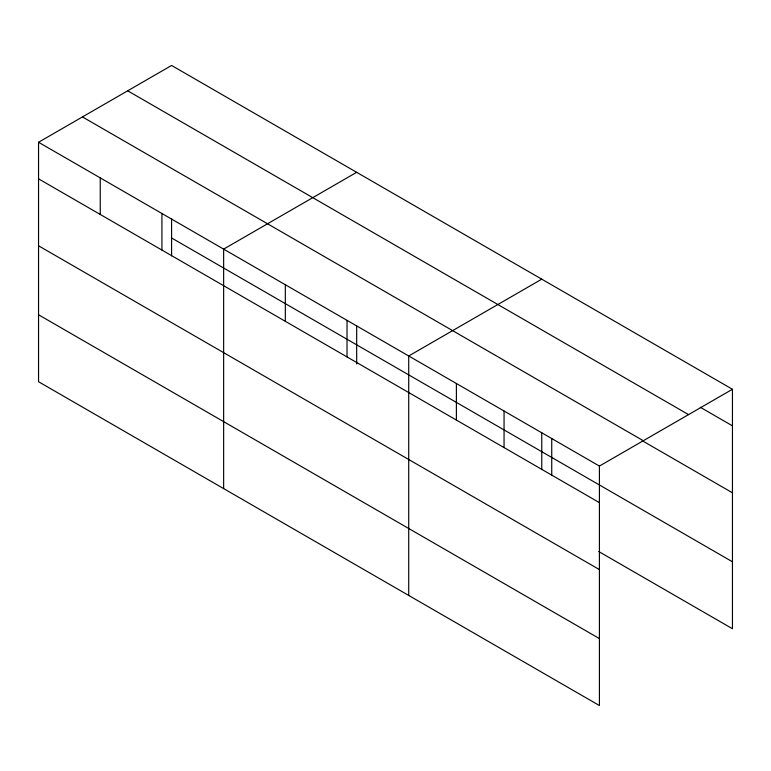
<?xml version="1.0" encoding="UTF-8"?>
<svg xmlns="http://www.w3.org/2000/svg" width="771" height="771" viewBox="0 0 771 771"><rect width="100%" height="100%" fill="white"/><g stroke="black" fill="none" stroke-linecap="round" stroke-linejoin="round"><path stroke-width="1.16" d="M38.55 142.269L599.414 466.07L599.414 705.542L38.55 381.732L38.55 142.269L171.586 65.458L732.45 389.268L732.45 628.731L598.759 551.544M356.674 172.309L223.638 249.12L223.638 488.592M541.762 279.169L408.717 355.98L408.717 595.453M599.414 466.07L732.45 389.268M700.319 407.281L732.45 425.833M127.687 90.805L688.551 414.615M82.449 116.922L643.313 440.723M642.282 440.733L732.45 492.794M171.586 237.969L732.45 561.78M38.55 178.833L599.414 502.644M38.55 245.795L599.414 569.596M38.55 314.78L599.414 638.59M551.737 438.554L551.737 475.119M541.762 432.647L541.762 469.616M504.061 411.03L504.061 447.594M456.393 383.505L456.393 420.07M356.674 325.796L356.674 363.96M347.027 320.36L347.027 356.925M285.328 284.74L285.328 321.305M171.586 218.935L171.586 255.905M161.939 213.5L161.939 250.074M100.249 177.879L100.249 214.454"/></g></svg>
